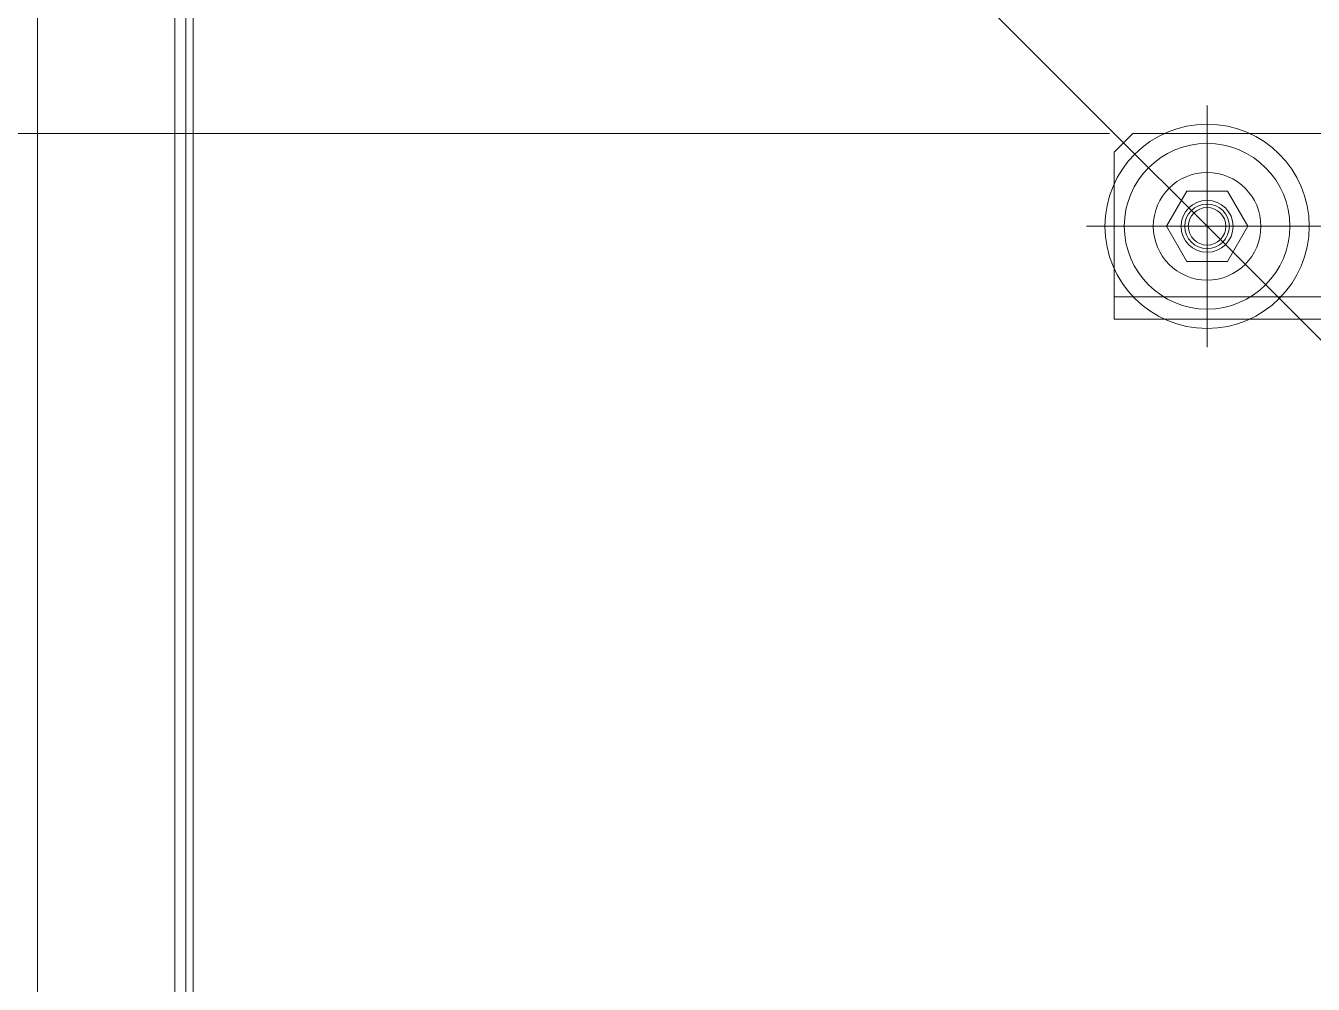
# Model space of a CAD drawing. Units: millimetres at full size. Extents: x -19442 to 19442, y -5866 to 5866.
# Drawn here: x 5486.6 to 5833.3, y 2451.5 to 2709.6 of the extents above; entities that cross this region are included whole.
import ezdxf

# ---------------------------------------------------------------- set-up
doc = ezdxf.new("R2010")
doc.units = ezdxf.units.MM
doc.header["$LTSCALE"] = 3.6
doc.linetypes.add('CHAIN2', pattern=[12, 9, -1, 1, -1])
for name, color, linetype, lineweight in [('0-3_04_HIDDEN', 7, 'Continuous', 9), ('0-4_05_CENTER', 2, 'CHAIN2', 9), ('0-5_08_DIM', 3, 'Continuous', 9), ('0-6_0', 2, 'Continuous', 9)]:
    doc.layers.add(name, color=color, linetype=linetype, lineweight=lineweight)

# ---------------------------------------------------------------- blocks, each defined once
blk = doc.blocks.new('A$C1140449C_1')
at = {"layer": '0-3_04_HIDDEN'}
blk.add_line((-603, -600), (-603, 600), dxfattribs=at)
at = {"layer": '0-6_0', "color": 134}
blk.add_line((-598, 598), (-197.7, 197.7), dxfattribs=at)
for points in [[(-600, 600), (-640, 600), (-640, -600), (-600, -600)], [(600, -600), (-600, -600), (-600, 600), (600, 600)], [(598, -598), (-598, -598), (-598, 598), (598, 598)]]:
    blk.add_lwpolyline(points, close=True, dxfattribs=at)
blk = doc.blocks.new('A$C01295FB4_1')
at = {"layer": '0-6_0'}
blk.add_blockref('A$C1140449C_1', (0, 0), dxfattribs=at)
blk = doc.blocks.new('A$C1E0E4AAD_1')
at = {"layer": '0-3_04_HIDDEN'}
blk.add_line((-160, 606), (950, 606), dxfattribs=at)
blk.add_lwpolyline([(-160, 600), (950, 600), (950, 645), (945, 650), (-155, 650), (-160, 645)], close=True, dxfattribs=at)
blk.add_circle((-135, 625), 7, dxfattribs=at)
at = {"layer": '0-4_05_CENTER'}
for p, q in [((-135, 637.287), (-135, 612.713)), ((-122.713, 625), (-147.287, 625))]:
    blk.add_line(p, q, dxfattribs=at)
blk = doc.blocks.new('KC-1275-A-4b_1')
at = {"layer": '0-4_05_CENTER'}
for p, q in [((0, 32.5), (0, -32.5)), ((32.5, 0), (-32.5, 0))]:
    blk.add_line(p, q, dxfattribs=at)
at = {"layer": '0-6_0'}
for p, q in [((5.485, 9.5), (-5.475, 9.483)), ((10.97, 0), (5.485, 9.5)), ((5.475, -9.483), (10.97, 0))]:
    blk.add_line(p, q, dxfattribs=at)
blk.add_lwpolyline([(-5.475, 9.483), (-10.97, 0), (-5.485, -9.5), (5.475, -9.483)], dxfattribs=at)
for radius in [27.5, 22.3, 14.5, 6, 5.053]:
    blk.add_circle((0, 0), radius, dxfattribs=at)
blk = doc.blocks.new('A$C12B059C0_1')
at = {"layer": '0-3_04_HIDDEN'}
for name, p in [('KC-1275-A-4b_1', (-760, 400)), ('A$C1E0E4AAD_1', (-625, -225))]:
    blk.add_blockref(name, p, dxfattribs=at)

msp = doc.modelspace()

# ---------------------------------------------------------------- linework, layer by layer
at = {"layer": '0-5_08_DIM'}
msp.add_line((5778.49, 2680.572), (5388.19, 2680.572), dxfattribs=at)

# ---------------------------------------------------------------- block references
at = {"layer": '0-3_04_HIDDEN'}
msp.add_blockref('A$C12B059C0_1', (6564.74, 2255.572), dxfattribs=at)
at = {"layer": '0-6_0'}
msp.add_blockref('A$C01295FB4_1', (6129.74, 2330.572), dxfattribs=at)

doc.saveas('drawing.dxf')
